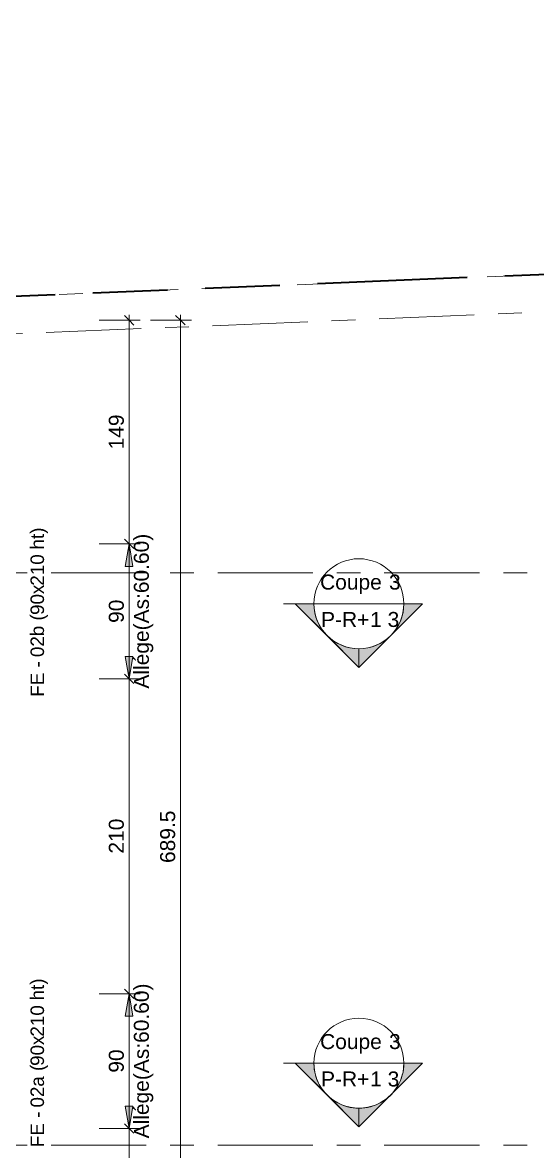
# Model space of a CAD drawing. Header units: metres. Extents: x 399 to 3028, y -427 to 863.
# Drawn here: x 425.69 to 429.13, y -388.79 to -381.26 of the extents above; entities that cross this region are included whole.
import ezdxf

# ---------------------------------------------------------------- set-up
doc = ezdxf.new("R2010")
doc.units = ezdxf.units.M
for name, pattern in [('Double tiret', [2.75, 1, -0.25, 0.5, -0.25, 0.5, -0.25]), ('Ligne de quadrillage', [1.11125, 0.635, -0.15875, 0.15875, -0.15875]), ('Tiret', [0.3175, 0.15875, -0.15875])]:
    doc.linetypes.add(name, pattern=pattern)
for name, color, linetype, lineweight in [('A-ANNO-DIMS', 211, 'Continuous', 9), ('A-ANNO-DIMS-50', 211, 'Continuous', 9), ('A-DETL', 90, 'Continuous', 18), ('A-GLAZ-IDEN', 152, 'Continuous', 18), ('G-ANNO-SYMB', 111, 'Continuous', 9), ('L-SITE', 91, 'Double tiret', 35), ('S-GRID', 1, 'Continuous', 9)]:
    doc.layers.add(name, color=color, linetype=linetype, lineweight=lineweight)
doc.styles.add('Arial', font='arial.ttf', dxfattribs={"height": 0.1})
doc.styles.add('Arial_6', font='arial.ttf', dxfattribs={"height": 0.09})
doc.dimstyles.new('AES-_COTATION_1_50_2', dxfattribs={"dimscale": 0.3048, "dimtxt": 0.102026, "dimasz": 0.205052, "dimexe": 0.246063, "dimexo": 0.0625, "dimgap": 0.016404, "dimtad": 1, "dimdec": 1, "dimlfac": 100, "dimrnd": 0.5, "dimdsep": 46, "dimtxsty": 'Arial', "dimblk1": 'OBLIQUE', "dimblk2": 'OBLIQUE', "dimsah": 1, "dimcen": 0.09, "dimdle": 0.123031, "dimazin": 0, "dimtfac": 1, "dimtdec": 4, "dimtix": 1, "dimtmove": 0, "dimatfit": 3, "dimfxl": 0.656168, "dimfxlon": 1, "dimtvp": 1, "dimtolj": 1, "dimtzin": 0, "dimarcsym": 2})
doc.dimstyles.new('AES-_COTATION_Allège_1_50', dxfattribs={"dimscale": 0.3048, "dimtxt": 0.102026, "dimasz": 0.492126, "dimexe": 0.246063, "dimexo": 0.0625, "dimgap": 0.016404, "dimtad": 1, "dimdec": 1, "dimlfac": 100, "dimrnd": 0.5, "dimdsep": 46, "dimtxsty": 'Arial', "dimsah": 1, "dimcen": 0.09, "dimdle": 0.123031, "dimazin": 0, "dimtfac": 1, "dimtdec": 4, "dimtix": 1, "dimtmove": 0, "dimatfit": 3, "dimfxl": 0.656168, "dimfxlon": 1, "dimtvp": 1, "dimtolj": 1, "dimtzin": 0, "dimarcsym": 2})

# ---------------------------------------------------------------- blocks, each defined once
blk = doc.blocks.new('Family - ___-883270-AES_EXE_BET_TZ_R_1_COF_0100-Plan coffrage PH R_1 Diffusion')
at = {"layer": 'A-DETL', "linetype": 'Tiret'}
blk.add_line((506.4718, -331.0937), (441.0484, -340.5755), dxfattribs=at)
at = {"layer": 'L-SITE'}
blk.add_line((506.4718, -331.0937), (441.0484, -340.5755), dxfattribs=at)
blk = doc.blocks.new('Coupe - M_Section Head - Filled-24181-AES_EXE_BET_TZ_R_1_COF_0100-Plan coffrage PH R_1 Diffusion')
at = {"layer": 'G-ANNO-SYMB'}
h = blk.add_hatch(color=256, dxfattribs=at)
edge = h.paths.add_edge_path()
edge.add_line((-0.006, 0.00849), (-0.006, 0.006))
edge.add_arc((-0.006, 0), 0.006, 90, 135)
edge.add_line((-0.01024, 0.00424), (-0.006, 0.00849))
h = blk.add_hatch(color=256, dxfattribs=at)
edge = h.paths.add_edge_path()
edge.add_line((-0.006, 0.00849), (-0.00176, 0.00424))
edge.add_arc((-0.006, 0), 0.006, 45, 90)
edge.add_line((-0.006, 0.006), (-0.006, 0.00849))
h = blk.add_hatch(color=256, dxfattribs=at)
edge = h.paths.add_edge_path()
edge.add_line((-0.01449, 0), (-0.01024, 0.00424))
edge.add_arc((-0.006, 0), 0.006, 135, 180)
edge.add_line((-0.012, 0), (-0.01449, 0))
h = blk.add_hatch(color=256, dxfattribs=at)
edge = h.paths.add_edge_path()
edge.add_line((0.00249, 0), (0, 0))
edge.add_arc((-0.006, 0), 0.006, 360, 405)
edge.add_line((-0.00176, 0.00424), (0.00249, 0))
at = {"layer": 'G-ANNO-SYMB', "lineweight": 18}
for p, q in [((-0.006, 0.00849), (-0.01449, 0)), ((-0.006, 0.00849), (-0.01024, 0.00424)), ((-0.006, 0.00849), (0.00249, 0)), ((-0.006, 0.006), (-0.006, 0.00849)), ((-0.006, 0.00849), (-0.006, 0.006)), ((-0.00176, 0.00424), (-0.006, 0.00849)), ((-0.01024, 0.00424), (-0.01449, 0)), ((0.00249, 0), (-0.00176, 0.00424)), ((-0.01449, 0), (-0.012, 0)), ((0, 0), (0.00249, 0)), ((-0.012, 0), (-0.01449, 0)), ((0, 0), (0.00249, 0))]:
    blk.add_line(p, q, dxfattribs=at)
for start, end in [(360, 180), (90, 135), (45, 90), (135, 180), (360, 45), (180, 360)]:
    blk.add_arc((-0.006, 0), 0.006, start, end, dxfattribs=at)
blk = doc.blocks.new('DIMBLOCK385-AES_EXE_BET_TZ_R_1_COF_0100-Plan coffrage PH R_1 Diffusion')
at = {"layer": 'A-ANNO-DIMS-50', "transparency": 16777216}
for p, q in [((426.4019, -388.6346), (426.3706, -388.6034)), ((426.4019, -388.5971), (426.4019, -390.1731)), ((426.2019, -388.6346), (426.4769, -388.6346)), ((426.4019, -388.6346), (426.2019, -388.6346)), ((426.4019, -388.6346), (426.4331, -388.6659)), ((426.4019, -390.1356), (426.3706, -390.1043)), ((426.2019, -390.1356), (426.4769, -390.1356)), ((426.4019, -390.1356), (426.2019, -390.1356)), ((426.4019, -390.1356), (426.4331, -390.1668))]:
    blk.add_line(p, q, dxfattribs=at)
at = {"layer": 'A-ANNO-DIMS-50', "color": 0, "transparency": 16777216, "insert": (426.267, -389.5005), "char_height": 0.1, "width": 0.276883, "attachment_point": 1, "rotation": 90, "line_spacing_factor": 0.941778, "style": 'Arial'}
blk.add_mtext('150', dxfattribs=at)
blk = doc.blocks.new('_Oblique')
at = {"color": 0, "linetype": 'ByBlock', "lineweight": -2}
blk.add_line((-0.5, -0.5), (0.5, 0.5), dxfattribs=at)
blk = doc.blocks.new('DIMBLOCK386-AES_EXE_BET_TZ_R_1_COF_0100-Plan coffrage PH R_1 Diffusion')
at = {"layer": 'A-ANNO-DIMS-50', "transparency": 16777216}
for points in [[(426.4019, -387.7346), (426.3754, -387.8846), (426.4283, -387.8846)], [(426.4019, -388.6346), (426.4283, -388.4846), (426.3754, -388.4846)]]:
    blk.add_hatch(color=256, dxfattribs=at).paths.add_polyline_path(points)
for p, q in [((426.4019, -387.6971), (426.4019, -388.6721)), ((426.2019, -387.7346), (426.4769, -387.7346)), ((426.4019, -387.7346), (426.2019, -387.7346)), ((426.4019, -387.7346), (426.3754, -387.8846)), ((426.4283, -387.8846), (426.4019, -387.7346)), ((426.3754, -387.8846), (426.4283, -387.8846)), ((426.4283, -388.4846), (426.3754, -388.4846)), ((426.3754, -388.4846), (426.4019, -388.6346)), ((426.4019, -388.6346), (426.4283, -388.4846)), ((426.2019, -388.6346), (426.4769, -388.6346)), ((426.4019, -388.6346), (426.2019, -388.6346))]:
    blk.add_line(p, q, dxfattribs=at)
at = {"layer": 'A-ANNO-DIMS-50', "color": 0, "transparency": 16777216, "char_height": 0.1, "attachment_point": 1, "rotation": 90, "line_spacing_factor": 0.941778, "style": 'Arial'}
for s, insert, width in [('Allége(As:60.60)', (426.434, -388.6994), 1.235613), ('90', (426.267, -388.2615), 0.184588)]:
    blk.add_mtext(s, dxfattribs=dict(at, insert=insert, width=width))
blk = doc.blocks.new('DIMBLOCK387-AES_EXE_BET_TZ_R_1_COF_0100-Plan coffrage PH R_1 Diffusion')
at = {"layer": 'A-ANNO-DIMS-50', "transparency": 16777216}
for p, q in [((426.4019, -387.7721), (426.4019, -385.597)), ((426.2019, -385.6345), (426.4769, -385.6345)), ((426.4019, -385.6345), (426.2019, -385.6345)), ((426.4019, -385.6345), (426.3706, -385.6032)), ((426.4019, -385.6345), (426.4331, -385.6657)), ((426.4019, -387.7346), (426.3706, -387.7034)), ((426.2019, -387.7346), (426.4769, -387.7346)), ((426.4019, -387.7346), (426.2019, -387.7346)), ((426.4019, -387.7346), (426.4331, -387.7659))]:
    blk.add_line(p, q, dxfattribs=at)
at = {"layer": 'A-ANNO-DIMS-50', "color": 0, "transparency": 16777216, "insert": (426.267, -386.7999), "char_height": 0.1, "width": 0.276883, "attachment_point": 1, "rotation": 90, "line_spacing_factor": 0.941778, "style": 'Arial'}
blk.add_mtext('210', dxfattribs=at)
blk = doc.blocks.new('DIMBLOCK388-AES_EXE_BET_TZ_R_1_COF_0100-Plan coffrage PH R_1 Diffusion')
at = {"layer": 'A-ANNO-DIMS-50', "transparency": 16777216}
for points in [[(426.4019, -384.7345), (426.3754, -384.8845), (426.4283, -384.8845)], [(426.4019, -385.6345), (426.4283, -385.4845), (426.3754, -385.4845)]]:
    blk.add_hatch(color=256, dxfattribs=at).paths.add_polyline_path(points)
for p, q in [((426.2019, -384.7345), (426.4769, -384.7345)), ((426.4019, -384.7345), (426.2019, -384.7345)), ((426.4019, -384.7345), (426.3754, -384.8845)), ((426.4019, -385.672), (426.4019, -384.697)), ((426.4283, -384.8845), (426.4019, -384.7345)), ((426.3754, -384.8845), (426.4283, -384.8845)), ((426.4283, -385.4845), (426.3754, -385.4845)), ((426.3754, -385.4845), (426.4019, -385.6345)), ((426.4019, -385.6345), (426.4283, -385.4845)), ((426.2019, -385.6345), (426.4769, -385.6345)), ((426.4019, -385.6345), (426.2019, -385.6345))]:
    blk.add_line(p, q, dxfattribs=at)
at = {"layer": 'A-ANNO-DIMS-50', "color": 0, "transparency": 16777216, "char_height": 0.1, "attachment_point": 1, "rotation": 90, "line_spacing_factor": 0.941778, "style": 'Arial'}
for s, insert, width in [('Allége(As:60.60)', (426.434, -385.6993), 1.235613), ('90', (426.267, -385.2614), 0.184588)]:
    blk.add_mtext(s, dxfattribs=dict(at, insert=insert, width=width))
blk = doc.blocks.new('DIMBLOCK389-AES_EXE_BET_TZ_R_1_COF_0100-Plan coffrage PH R_1 Diffusion')
at = {"layer": 'A-ANNO-DIMS-50', "transparency": 16777216}
for p, q in [((426.2019, -383.2429), (426.4769, -383.2429)), ((426.4019, -383.2429), (426.2019, -383.2429)), ((426.4019, -383.2429), (426.3706, -383.2117)), ((426.4019, -384.772), (426.4019, -383.2054)), ((426.4019, -383.2429), (426.4331, -383.2742)), ((426.2019, -384.7345), (426.4769, -384.7345)), ((426.4019, -384.7345), (426.2019, -384.7345)), ((426.4019, -384.7345), (426.3706, -384.7032)), ((426.4019, -384.7345), (426.4331, -384.7657))]:
    blk.add_line(p, q, dxfattribs=at)
at = {"layer": 'A-ANNO-DIMS-50', "color": 0, "transparency": 16777216, "insert": (426.267, -384.1041), "char_height": 0.1, "width": 0.276883, "attachment_point": 1, "rotation": 90, "line_spacing_factor": 0.941778, "style": 'Arial'}
blk.add_mtext('149', dxfattribs=at)
blk = doc.blocks.new('DIMBLOCK606-AES_EXE_BET_TZ_R_1_COF_0100-Plan coffrage PH R_1 Diffusion')
at = {"layer": 'A-ANNO-DIMS-50', "transparency": 16777216}
for p, q in [((426.544, -383.2429), (426.819, -383.2429)), ((426.744, -383.2429), (426.544, -383.2429)), ((426.744, -383.2429), (426.7128, -383.2116)), ((426.7442, -390.1356), (426.744, -383.2054)), ((426.744, -383.2429), (426.7753, -383.2741)), ((426.7442, -390.1356), (426.7129, -390.1043)), ((426.5442, -390.1356), (426.8192, -390.1356)), ((426.7442, -390.1356), (426.5442, -390.1356)), ((426.7442, -390.1356), (426.7754, -390.1668))]:
    blk.add_line(p, q, dxfattribs=at)
at = {"layer": 'A-ANNO-DIMS-50', "color": 0, "transparency": 16777216, "insert": (426.6093, -386.8627), "char_height": 0.1, "width": 0.416266, "attachment_point": 1, "rotation": 90, "line_spacing_factor": 0.941778, "style": 'Arial'}
blk.add_mtext('689.5', dxfattribs=at)

msp = doc.modelspace()

# ---------------------------------------------------------------- linework, layer by layer
at = {"layer": 'G-ANNO-SYMB'}
for p, q in [((427.6347, -385.1334), (427.4312, -385.1334)), ((427.6347, -388.1983), (427.4313, -388.1983))]:
    msp.add_line(p, q, dxfattribs=at)
at = {"layer": 'G-ANNO-SYMB', "lineweight": 18}
for p, q in [((427.6347, -385.1334), (428.2347, -385.1334)), ((427.6347, -388.1983), (428.2347, -388.1983))]:
    msp.add_line(p, q, dxfattribs=at)
at = {"layer": 'S-GRID', "linetype": 'Ligne de quadrillage'}
for p, q in [((402.5329, -384.2872), (470.4951, -381.4814)), ((402.5455, -384.928), (470.4951, -384.928)), ((402.5455, -388.7449), (470.4951, -388.7439))]:
    msp.add_line(p, q, dxfattribs=at)

# ---------------------------------------------------------------- block references
at = {"layer": 'G-ANNO-SYMB', "lineweight": 18}
for p, xscale, yscale, zscale, rotation in [((427.6347, -385.1334), 49.99999999999996, 49.99999999999996, 49.99999999999996, 180.0008506370968), ((427.6347, -388.1983), 49.99999999999997, 49.99999999999997, 49.99999999999997, 180)]:
    msp.add_blockref('Coupe - M_Section Head - Filled-24181-AES_EXE_BET_TZ_R_1_COF_0100-Plan coffrage PH R_1 Diffusion', p, dxfattribs=dict(at, xscale=xscale, yscale=yscale, zscale=zscale, rotation=rotation))
at = {"layer": 'L-SITE', "linetype": 'Tiret', "lineweight": 18, "rotation": 354.117617010805}
msp.add_blockref('Family - ___-883270-AES_EXE_BET_TZ_R_1_COF_0100-Plan coffrage PH R_1 Diffusion', (0, 0), dxfattribs=at)

# ---------------------------------------------------------------- texts
at = {"layer": 'A-GLAZ-IDEN', "lineweight": 9, "char_height": 0.09, "attachment_point": 1, "rotation": 90, "style": 'Arial_6'}
for s, insert, width in [('ht)', (425.745, -384.7717), 0.172363), ('210 ', (425.745, -385.0132), 0.292616), ('\\fArial|b0|i0|c178|p34|;x', (425.745, -385.0694), 0.068143), ('90', (425.745, -385.2083), 0.168354), ('b (', (425.745, -385.3505), 0.172363), ('02', (425.745, -385.4894), 0.168354), ('FE - ', (425.745, -385.754), 0.320675), ('ht)', (425.745, -387.7796), 0.172363), ('210 ', (425.745, -388.021), 0.292616), ('90', (425.745, -388.2162), 0.168354), ('\\fArial|b0|i0|c178|p34|;x', (425.745, -388.0773), 0.068143), ('a (', (425.745, -388.3551), 0.168354), ('02', (425.745, -388.494), 0.168354), ('FE - ', (425.745, -388.7586), 0.320675)]:
    msp.add_mtext(s, dxfattribs=dict(at, insert=insert, width=width))
at = {"layer": 'G-ANNO-SYMB', "char_height": 0.1, "attachment_point": 1, "style": 'Arial'}
for s, insert, width in [('Coupe ', (427.6758, -384.9389), 0.557173), ('\\fArial|b0|i0|c178|p34|;3', (428.1355, -384.9389), 0.096202), ('P-R+', (427.6823, -385.1884), 0.396835), ('1 3', (428.0097, -385.1884), 0.240506), ('Coupe ', (427.6759, -388.0039), 0.557173), ('\\fArial|b0|i0|c178|p34|;3', (428.1356, -388.0039), 0.096202), ('P-R+', (427.6824, -388.2533), 0.396835), ('1 3', (428.0098, -388.2533), 0.240506)]:
    msp.add_mtext(s, dxfattribs=dict(at, insert=insert, width=width))

# ---------------------------------------------------------------- dimensions: what is measured, and where the dimension line sits
at = {"layer": 'A-ANNO-DIMS'}
for base, p1, p2, angle, override, picture, middle in [((426.4019, -383.2429), (426.2019, -384.7345), (426.2019, -383.2429), 90, {"dimpost": '<>', "dimfxl": 1.491584}, 'DIMBLOCK389-AES_EXE_BET_TZ_R_1_COF_0100-Plan coffrage PH R_1 Diffusion', (426.3458, -383.9887)), ((426.744, -383.2429), (426.5442, -390.1356), (426.544, -383.2429), 270.00085, {"dimpost": '<>', "dimfxl": 6.89267}, 'DIMBLOCK606-AES_EXE_BET_TZ_R_1_COF_0100-Plan coffrage PH R_1 Diffusion', (426.8002, -386.6892)), ((426.4019, -385.6345), (426.2019, -387.7346), (426.2019, -385.6345), 90, {"dimpost": '<>', "dimfxl": 2.100119}, 'DIMBLOCK387-AES_EXE_BET_TZ_R_1_COF_0100-Plan coffrage PH R_1 Diffusion', (426.3458, -386.6845)), ((426.4019, -390.1356), (426.2019, -388.6346), (426.2019, -390.1356), 90, {"dimpost": '<>', "dimfxl": 1.500964}, 'DIMBLOCK385-AES_EXE_BET_TZ_R_1_COF_0100-Plan coffrage PH R_1 Diffusion', (426.3458, -389.3851))]:
    dim = msp.add_linear_dim(base=base, p1=p1, p2=p2, angle=angle, dimstyle='AES-_COTATION_1_50_2', override=override, dxfattribs=at)
    dim.commit()
    dim.dimension.update_dxf_attribs({"geometry": picture, "text_midpoint": middle})
for base, p1, p2, picture, middle in [((426.4019, -384.7345), (426.2019, -385.6345), (426.2019, -384.7345), 'DIMBLOCK388-AES_EXE_BET_TZ_R_1_COF_0100-Plan coffrage PH R_1 Diffusion', (426.4019, -385.1845)), ((426.4019, -388.6346), (426.2019, -387.7346), (426.2019, -388.6346), 'DIMBLOCK386-AES_EXE_BET_TZ_R_1_COF_0100-Plan coffrage PH R_1 Diffusion', (426.4019, -388.1846))]:
    dim = msp.add_linear_dim(base=base, p1=p1, p2=p2, angle=90, text='<>\\XAllége(As:60.60)', dimstyle='AES-_COTATION_Allège_1_50', override={"dimpost": '<>', "dimfxl": 0.9}, dxfattribs=at)
    dim.commit()
    dim.dimension.update_dxf_attribs({"geometry": picture, "text_midpoint": middle})

doc.saveas('drawing.dxf')
